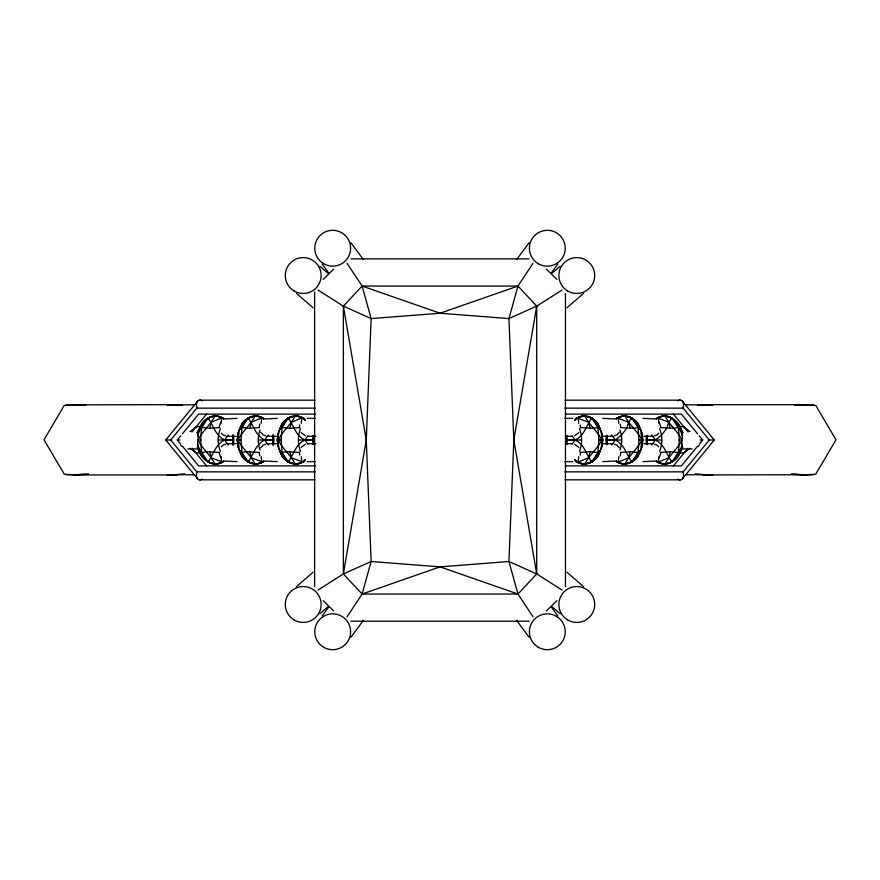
<?xml version="1.0" encoding="UTF-8"?>
<svg xmlns="http://www.w3.org/2000/svg" width="880" height="880" viewBox="0 0 880 880"><rect width="100%" height="100%" fill="white"/><g stroke="black" fill="none" stroke-linecap="round" stroke-linejoin="round"><path stroke-width="1.32" d="M215.743 463.892C210.76 463.881 205.81 461.098 203.148 456.907L202.191 456.907L200.904 444.851L200.904 435.149L202.191 423.093C206.965 416.317 217.107 413.611 223.927 418.924L218.515 416.57L214.786 416.108C210.628 425.018 202.268 431.046 198.088 439.989C194.425 453.86 210.859 470.756 223.927 461.076L218.515 463.43L214.786 463.892C210.628 454.982 202.268 448.954 198.088 440.011L198.319 430.848L202.191 423.093L203.148 423.093C205.81 418.902 210.76 416.119 215.743 416.108M220.341 428.703C217.47 435.864 217.47 444.136 220.341 451.297M238.392 432.157L238.183 439.989C242.352 448.954 250.723 454.971 254.881 463.892L258.61 463.43L264.033 461.076C257.202 466.389 247.071 463.683 242.286 456.907L240.999 440L242.286 423.093C247.071 416.317 257.202 413.611 264.033 418.924L258.61 416.57L254.881 416.108C250.723 425.018 242.363 431.046 238.183 439.989L238.392 447.843M260.04 429.99C257.675 436.337 257.675 443.663 260.04 450.01M278.487 432.157L278.289 439.989C282.447 448.954 290.829 454.971 294.987 463.892L298.716 463.43L304.128 461.076C297.308 466.389 287.166 463.683 282.392 456.907L281.094 440L282.392 423.093C287.166 416.317 297.308 413.611 304.128 418.924L298.716 416.57L294.987 416.108C290.829 425.018 282.469 431.046 278.289 439.989L278.487 447.843M300.542 428.703C297.671 435.864 297.671 444.136 300.542 451.297M579.458 451.297C582.329 444.136 582.329 435.864 579.458 428.703M601.513 447.843L601.711 440.011C597.553 431.046 589.171 425.029 585.013 416.108L581.284 416.57L575.872 418.924C582.692 413.611 592.834 416.317 597.608 423.093L598.906 440L597.608 456.907C592.834 463.683 582.692 466.389 575.872 461.076L581.284 463.43L585.013 463.892C589.171 454.982 597.531 448.954 601.711 440.011L601.513 432.157M619.96 450.01C622.325 443.663 622.325 436.337 619.96 429.99M641.608 447.843L641.817 440.011C637.648 431.046 629.277 425.029 625.119 416.108L621.39 416.57L615.967 418.924C622.798 413.611 632.929 416.317 637.714 423.093L639.001 440L637.714 456.907C632.929 463.683 622.798 466.389 615.967 461.076L621.39 463.43L625.119 463.892C629.277 454.982 637.637 448.954 641.817 440.011L641.608 432.157M659.659 451.297C662.53 444.136 662.53 435.864 659.659 428.703M664.257 416.108C669.24 416.119 674.19 418.902 676.852 423.093L677.809 423.093L679.096 435.149L679.096 444.851L677.809 456.907C673.035 463.683 662.893 466.389 656.073 461.076L661.485 463.43L665.214 463.892C669.372 454.982 677.732 448.954 681.912 440.011C685.575 426.14 669.141 409.244 656.073 418.924L661.485 416.57L665.214 416.108C669.372 425.018 677.732 431.046 681.912 439.989L681.681 449.152L677.809 456.907L676.852 456.907C674.19 461.098 669.24 463.881 664.257 463.892M203.148 456.907C200.233 456.643 196.097 435.149 198.319 449.152L201.982 452.584L207.977 462.077C213.554 454.707 215.226 444.411 224.631 440.011L232.606 440C233.475 421.256 233.475 458.744 232.606 440L218.35 440M239.338 450.01L242.077 452.584L248.072 462.077C253.66 454.707 255.321 444.411 264.737 440.011L272.701 440C273.57 421.256 273.57 458.744 272.701 440L258.445 440M279.433 450.01L282.183 452.584L288.178 462.077C293.755 454.707 295.427 444.411 304.832 440.011L312.807 440L313.467 437.646L313.467 442.354L312.807 440L298.551 440M600.567 429.99L597.817 427.416L591.822 417.923C586.245 425.293 584.573 435.589 575.168 439.989L567.193 440L566.533 442.354L566.533 437.646L567.193 440L581.449 440M607.178 442.354L607.376 435.325L606.331 440L607.376 444.675L606.628 442.354M647.284 442.354L647.471 435.325L646.437 440L647.471 444.675L646.723 442.354M255.838 463.892C231.803 461.78 231.803 418.22 255.838 416.108M295.944 463.892C271.909 461.78 271.909 418.22 295.944 416.108M584.056 463.892C608.091 461.78 608.091 418.22 584.056 416.108M624.162 463.892C648.197 461.78 648.197 418.22 624.162 416.108M221.111 423.346L221.595 417.923L222.552 417.923M261.206 423.346L261.69 417.923L262.658 417.923M301.312 423.346L301.796 417.923L302.753 417.923M577.247 462.077L578.204 462.077L578.688 456.654M617.342 462.077L618.31 462.077L618.794 456.654M657.448 462.077L658.405 462.077L658.889 456.654M299.398 427.79L299.706 424.908M580.294 455.092L580.602 452.21M238.095 444.675L237.061 440L238.095 435.325M278.124 446.952L277.167 440L278.124 433.048M601.876 446.952L602.833 440L601.876 433.048M641.905 444.675L642.939 440L641.905 435.325M208.934 417.923L207.977 417.923L201.982 427.416L198.319 430.848C196.097 444.851 200.233 423.357 203.148 423.093M671.066 462.077L672.023 462.077L678.018 452.584L681.681 449.152C683.903 435.149 679.767 456.643 676.852 456.907M318.065 590.029L343.365 573.947L366.267 440.044L371.14 318.582L362.109 286.055L347.127 263.406M562.012 290.059L536.712 306.13L513.821 440.044L508.937 561.506L517.968 594.033L532.961 616.682M219.197 426.877L220.88 422.092M259.303 426.877L259.798 424.27M620.202 455.73L620.697 453.123M660.803 453.123L659.12 457.908M347.127 616.682L362.109 594.033L371.14 561.506L366.267 440.044L343.365 306.13L318.065 290.059M532.961 263.406L517.968 286.055L508.937 318.582L513.821 440.044L536.712 573.947L562.012 590.029M201.982 427.416L209.627 428.307L211.354 422.213L221.595 417.923M239.338 429.99L242.077 427.416L249.722 428.307L251.46 422.213L261.69 417.923M279.433 429.99L282.183 427.416L289.828 428.307L291.555 422.213L301.796 417.923M600.567 450.01L597.817 452.584L590.172 451.693L588.445 457.787L578.204 462.077M640.662 450.01L637.923 452.584L630.278 451.693L628.54 457.787L618.31 462.077M678.018 452.584L670.373 451.693L668.646 457.787L658.405 462.077M283.349 423.093L282.392 423.093L280.852 426.712M596.651 456.907L597.608 456.907L599.148 453.288M242.077 427.416L248.072 417.923L249.029 417.923M282.183 427.416L288.178 417.923L289.135 417.923M590.865 462.077L591.822 462.077L597.817 452.584M630.971 462.077L631.928 462.077L637.923 452.584M260.744 447.766L263.307 444.95L265.617 444.158M619.256 432.234L616.693 435.05L614.383 435.842M301.081 447.436L305.349 444.235M578.919 432.564L574.651 435.765M698.533 446.226L699.215 445.236M228.305 445.093L224.631 440.011L228.305 434.907M268.411 445.093L264.737 440.011L268.411 434.907M307.769 444.07L304.832 440.011L307.769 435.93M572.231 444.07L575.168 440.011L572.231 435.93M611.589 445.093L615.263 440.011L621.555 435.149L626.67 428.296L628.54 422.213L631.928 417.923L637.923 427.416L640.662 429.99M651.695 445.093L655.369 440.011L661.65 435.149L666.765 428.296L668.646 422.213L672.023 417.923L678.018 427.416L681.681 430.848C683.903 444.851 679.767 423.357 676.852 423.093M516.615 259.589L529.012 242.847M551.298 272.965L557.81 264.176M322.19 615.824L328.702 607.035M350.988 637.153L363.385 620.411M197.56 401.203L165.726 440L197.56 478.797M165.902 440L170.72 440L196.856 408.144L315.095 408.144M180.741 444.136L177.342 440L180.741 435.864M182.446 433.785L198.583 414.117L315.7 414.117M191.884 431.981L206.536 414.117M673.464 465.883L687.907 448.283M697.554 446.215L681.417 465.883L565.664 465.883M699.259 444.136L702.658 440L699.259 435.864M714.098 440L709.28 440L683.144 471.856L564.905 471.856M682.44 478.797L714.274 440L682.44 401.203M196.757 432.652L201.223 427.977M679.217 451.165A31.075 13.442 -30.1 0 1 679.602 450.857L682.814 447.403M343.365 306.13L362.109 286.055L517.968 286.055L536.712 306.13L536.712 573.947L517.968 594.033L362.109 594.033L343.365 573.947L343.365 306.13L371.14 318.582L440.044 313.225L508.937 318.582L536.712 306.13M323.191 279.444L333.663 269.159M546.425 610.918L556.897 600.633M221.276 446.831L223.201 444.95L225.511 444.158M658.724 433.169L656.799 435.05L654.489 435.842M551.826 273.449L560.087 266.277M566.929 307.791L583.572 293.348M296.428 586.652L313.071 572.209M319.913 613.723L328.174 606.551M190.025 431.629L195.998 426.965L202.279 425.942M689.81 448.338L684.376 452.573L678.04 453.596M303.578 461.076L305.14 459.866M574.86 420.134L576.422 418.924M201.971 426.107L202.026 426.074A21.824 16.28 90 0 0 200.75 428.362M343.365 573.947L371.14 561.506L440.044 566.863L508.937 561.506L536.712 573.947M517.968 286.055L440.044 313.225L362.109 286.055M362.109 594.033L440.044 566.863L517.968 594.033M184.844 473.836L172.799 474.925M202.521 479.226L199.87 479.82L314.963 479.82M677.479 400.774L680.13 400.18L565.037 400.18M201.982 452.584L206.019 451.704L219.494 452.441M242.077 452.584L246.114 451.704L259.589 452.441M282.183 452.584L286.209 451.704L299.684 452.441M597.817 427.416L593.791 428.296L580.316 427.559M637.923 427.416L633.886 428.296L620.411 427.559M678.018 427.416L673.981 428.296L660.506 427.559M225.148 418.902L237.061 418.385M265.254 418.902L277.167 418.385M614.746 461.098L602.833 461.615M654.852 461.098L642.939 461.615M88.495 473.792L74.888 474.925L64.273 474.21L44 439.802L64.273 405.394L74.888 404.668L85.756 405.119L84.612 405.119M697.807 405.229L707.201 404.668M219.494 427.559L209.627 428.307M259.589 427.559L249.722 428.307M299.684 427.559L289.828 428.307M580.316 452.441L590.172 451.693M620.411 452.441L630.278 451.693M660.506 452.441L670.373 451.693M794.552 405.119L813.472 404.855M66.528 474.749L85.448 474.485M66.528 404.855L176.275 404.668M703.725 474.925L813.472 474.749M238.183 440.011L237.061 440L240.999 440M278.289 440.011L277.167 440L281.094 440M601.711 440.011L602.833 440L598.906 440M641.817 440.011L642.939 440L639.001 440M606.331 440L621.555 440M646.437 440L661.65 440M350.977 258.874L529.1 258.874M314.963 400.18L199.87 400.18L202.521 400.774M172.689 404.668L167.013 404.844L194.183 404.844M703.725 404.668L805.805 404.668M685.817 404.844L712.987 404.844L707.311 404.668M795.388 405.119L794.244 405.119L805.112 404.668L815.727 405.394L836 439.802L815.727 474.21L805.112 474.925L791.505 473.792M564.905 408.144L683.144 408.144L709.28 440M565.664 414.117L681.417 414.117L697.554 433.785M213.246 416.229L213.796 416.229M216.722 416.229L217.272 416.229M253.341 416.229L253.902 416.229M256.817 416.229L257.378 416.229M293.447 416.229L293.997 416.229M296.923 416.229L297.473 416.229M582.527 416.229L583.077 416.229M586.003 416.229L586.553 416.229M622.622 416.229L623.183 416.229M626.098 416.229L626.659 416.229M662.728 416.229L663.278 416.229M666.204 416.229L666.754 416.229M209.814 417.131L210.375 417.131M220.143 417.131L220.704 417.131M249.92 417.131L250.47 417.131M260.249 417.131L260.799 417.131M290.015 417.131L290.576 417.131M300.344 417.131L300.905 417.131M579.095 417.131L579.656 417.131M589.424 417.131L589.985 417.131M619.201 417.131L619.751 417.131M629.53 417.131L630.08 417.131M659.296 417.131L659.857 417.131M669.625 417.131L670.186 417.131M577.247 417.923L588.445 422.213L590.172 428.307M590.865 417.923L591.822 417.923M617.342 417.923L628.54 422.213L630.278 428.307M630.971 417.923L631.928 417.923M657.448 417.923L668.646 422.213L670.373 428.307M671.066 417.923L672.023 417.923M307.186 418.385L315.095 418.385M564.905 418.385L572.814 418.385M602.833 418.385L614.746 418.902M642.939 418.385L654.852 418.902M206.591 418.924L207.141 418.924M246.686 418.924L247.247 418.924M286.792 418.924L287.342 418.924M592.658 418.924L593.208 418.924M632.753 418.924L633.314 418.924M672.859 418.924L673.409 418.924M203.687 421.52L204.237 421.52M243.782 421.52L244.343 421.52M283.877 421.52L284.438 421.52M595.562 421.52L596.123 421.52M635.657 421.52L636.218 421.52M675.763 421.52L676.313 421.52M243.243 423.093L242.286 423.093L241.307 424.831L241.868 424.831M596.651 423.093L597.608 423.093L599.148 426.712M636.757 423.093L637.714 423.093L638.693 424.831L638.132 424.831M201.212 424.831L201.762 424.831M281.413 424.831L281.963 424.831M598.037 424.831L598.587 424.831M678.238 424.831L678.788 424.831M199.265 428.725L199.826 428.725M279.466 428.725L280.027 428.725M599.973 428.725L600.534 428.725M680.174 428.725L680.735 428.725M198.319 430.848L199.287 430.848M278.52 430.848L279.477 430.848M600.523 430.848L601.48 430.848M680.713 430.848L681.681 430.848M197.934 433.048L198.484 433.048M238.029 433.048L238.59 433.048M641.41 433.048L641.971 433.048M681.516 433.048L682.066 433.048M226.985 436.271L236.214 436.271M267.091 436.271L277.629 436.271M308.033 436.271L315.942 436.271M565.378 436.271L571.967 436.271M602.371 436.271L612.909 436.271M643.786 436.271L653.015 436.271M232.716 437.646L233.277 437.646M237.347 437.646L237.897 437.646M272.822 437.646L273.372 437.646M277.442 437.646L278.003 437.646M601.997 437.646L602.558 437.646M606.628 437.646L607.178 437.646M642.103 437.646L642.653 437.646M646.723 437.646L647.284 437.646M177.342 440L179.993 440M198.088 440L200.893 440M232.606 440L233.563 440M237.061 440L238.018 440M272.701 440L273.669 440M277.167 440L278.124 440M312.807 440L313.764 440M566.236 440L567.193 440M601.876 440L602.833 440M641.982 440L642.939 440M679.107 440L681.912 440M700.007 440L702.658 440M232.716 442.354L233.277 442.354M237.347 442.354L237.897 442.354M272.822 442.354L273.372 442.354M277.442 442.354L278.003 442.354M601.997 442.354L602.558 442.354M642.103 442.354L642.653 442.354M226.985 443.729L236.214 443.729M267.091 443.729L277.629 443.729M308.033 443.729L315.942 443.729M565.378 443.729L571.967 443.729M602.371 443.729L612.909 443.729M643.786 443.729L653.015 443.729M197.934 446.952L198.484 446.952M238.029 446.952L238.59 446.952M641.41 446.952L641.971 446.952M681.516 446.952L682.066 446.952M187.737 448.943L196.966 448.943M683.034 448.943L692.263 448.943M198.319 449.152L199.287 449.152M278.52 449.152L279.477 449.152M600.523 449.152L601.48 449.152M680.713 449.152L681.681 449.152M199.265 451.275L199.826 451.275M279.466 451.275L280.027 451.275M599.973 451.275L600.534 451.275M680.174 451.275L680.735 451.275M200.233 453.288L202.037 453.64M280.852 453.288L282.392 456.907L283.349 456.907M201.212 455.169L201.762 455.169M241.868 455.169L241.307 455.169L242.286 456.907L243.243 456.907M281.413 455.169L281.963 455.169M598.037 455.169L598.587 455.169M638.132 455.169L638.693 455.169L637.714 456.907L636.757 456.907M678.238 455.169L678.788 455.169M203.687 458.48L204.237 458.48M243.782 458.48L244.343 458.48M283.877 458.48L284.438 458.48M595.562 458.48L596.123 458.48M635.657 458.48L636.218 458.48M675.763 458.48L676.313 458.48M206.591 461.076L207.141 461.076M246.686 461.076L247.247 461.076M286.792 461.076L287.342 461.076M592.658 461.076L593.208 461.076M632.753 461.076L633.314 461.076M672.859 461.076L673.409 461.076M237.061 461.615L225.148 461.098M277.167 461.615L265.254 461.098M307.186 461.615L315.095 461.615M564.905 461.615L572.814 461.615M207.977 462.077L208.934 462.077M209.627 451.693L211.354 457.787L222.552 462.077M248.072 462.077L249.029 462.077M249.722 451.693L251.46 457.787L262.658 462.077M288.178 462.077L289.135 462.077M289.828 451.693L291.555 457.787L302.753 462.077M209.814 462.869L210.375 462.869M220.143 462.869L220.704 462.869M249.92 462.869L250.47 462.869M260.249 462.869L260.799 462.869M290.015 462.869L290.576 462.869M300.344 462.869L300.905 462.869M579.095 462.869L579.656 462.869M589.424 462.869L589.985 462.869M619.201 462.869L619.751 462.869M629.53 462.869L630.08 462.869M659.296 462.869L659.857 462.869M669.625 462.869L670.186 462.869M213.246 463.771L213.796 463.771M216.722 463.771L217.272 463.771M253.341 463.771L253.902 463.771M256.817 463.771L257.378 463.771M293.447 463.771L293.997 463.771M296.923 463.771L297.473 463.771M582.527 463.771L583.077 463.771M586.003 463.771L586.553 463.771M622.622 463.771L623.183 463.771M626.098 463.771L626.659 463.771M662.728 463.771L663.278 463.771M666.204 463.771L666.754 463.771M315.7 465.883L198.583 465.883L182.446 446.215M315.095 471.856L196.856 471.856L170.72 440M194.183 474.76L167.013 474.76L172.689 474.925M685.817 474.76L712.987 474.76L707.311 474.925M74.195 474.925L176.275 474.925M565.037 479.82L680.13 479.82L677.479 479.226M350.977 621.203L529.1 621.203M607.299 440L615.263 440.011C624.679 444.411 626.34 454.707 631.928 462.077M647.394 440L655.369 440.011C664.774 444.411 666.446 454.707 672.023 462.077M172.799 404.668L182.193 405.229M707.201 474.925L695.156 473.836M74.195 404.668L85.448 405.119M794.552 474.485L805.805 474.925M677.787 425.975L684.002 426.965L689.975 431.629M200.563 453.299L195.624 452.573L190.19 448.338M574.651 444.235L578.919 447.436M305.349 435.765L301.081 432.564M654.489 444.158L656.799 444.95L658.724 446.831M614.383 444.158L616.693 444.95L619.256 447.766M265.617 435.842L263.307 435.05L260.744 432.234M225.511 435.842L223.201 435.05L221.276 433.169M677.974 426.074L678.029 426.107A21.824 16.28 -90 0 1 679.25 428.362L683.243 432.652M574.86 459.866L576.422 461.076M303.578 418.924L305.14 420.134M575.168 440.011C584.573 444.411 586.245 454.707 591.822 462.077M304.832 439.989C295.427 435.589 293.755 425.293 288.178 417.923M264.737 439.989C255.321 435.589 253.66 425.293 248.072 417.923M224.631 439.989C215.226 435.589 213.554 425.293 207.977 417.923M319.913 266.277L328.174 273.449M296.428 293.348L313.071 307.791M566.929 572.209L583.572 586.652M551.826 606.551L560.087 613.723M546.425 269.159L556.897 279.444M323.191 600.633L333.663 610.918M197.186 447.403L200.398 450.857A31.075 13.442 30.1 0 1 200.783 451.165M673.464 414.117L688.116 431.981M192.093 448.283L206.536 465.883M350.988 242.847L363.385 259.589M322.19 264.176L328.702 272.965M551.298 607.035L557.81 615.824M516.615 620.411L529.012 637.153M651.695 434.907L655.369 439.989M611.589 434.907L615.263 439.989M180.785 445.236L181.467 446.226M659.12 422.092L660.803 426.877M220.88 457.908L219.197 453.123M620.202 424.27L620.697 426.877M259.303 453.123L259.798 455.73M580.294 424.908L580.602 427.79M299.398 452.21L299.706 455.092M658.405 417.923L658.889 423.346M618.31 417.923L618.794 423.346M578.204 417.923L578.688 423.346M301.312 456.654L301.796 462.077M261.206 456.654L261.69 462.077M221.111 456.654L221.595 462.077M565.466 293.348L565.466 586.74M314.622 291.973L314.622 586.74M196.988 408.133A8.283 5.148 62.6 0 1 199.804 399.993M199.804 480.007A8.283 5.148 -62.6 0 1 196.988 471.867M199.386 431.211A23.892 17.82 -90 0 1 224.136 418.781M233.475 435.655A23.892 17.82 -90 0 1 233.475 444.345M224.136 461.219A23.892 17.82 -90 0 1 199.386 448.789M223.421 461.219A23.892 17.82 90 0 1 197.714 444.345M197.714 435.655A23.892 17.82 90 0 1 223.421 418.781M232.76 435.655A23.892 17.82 90 0 1 232.76 444.345M240.218 429.033A23.892 17.82 -90 0 1 264.231 418.781M273.57 435.655A23.892 17.82 -90 0 1 273.57 444.345M264.231 461.219A23.892 17.82 -90 0 1 240.218 450.967M238.92 446.578A23.892 17.82 -90 0 1 238.92 433.422M263.527 461.219A23.892 17.82 -90 0 1 237.512 440A23.892 17.82 -90 0 1 263.527 418.781M272.866 435.655A23.892 17.82 -90 0 1 272.866 444.345M280.324 429.033A23.892 17.82 -90 0 1 304.337 418.781M313.676 435.655A23.892 17.82 -90 0 1 313.676 444.345M304.337 461.219A23.892 17.82 -90 0 1 280.324 450.967M278.399 442.145A23.892 17.82 -90 0 1 278.399 437.855M279.609 429.033A23.892 17.82 -90 0 1 305.184 420.002M312.961 435.655A23.892 17.82 -90 0 1 312.961 444.345M305.184 459.998A23.892 17.82 -90 0 1 279.609 450.967M278.3 446.578A23.892 17.82 -90 0 1 278.3 433.422M679.602 450.857A21.824 16.28 90 0 1 678.293 453.453M201.707 453.453A21.824 16.28 -90 0 1 200.398 450.857M680.196 399.993A8.283 5.148 -62.6 0 1 683.012 408.133M683.012 471.867A8.283 5.148 62.6 0 1 680.196 480.007M655.864 418.781A23.892 17.82 -90 0 1 680.614 431.211M680.614 448.789A23.892 17.82 -90 0 1 655.864 461.219M646.525 444.345A23.892 17.82 -90 0 1 646.525 435.655M656.579 418.781A23.892 17.82 -90 0 1 682.286 435.655M682.286 444.345A23.892 17.82 -90 0 1 656.579 461.219M647.24 444.345A23.892 17.82 -90 0 1 647.24 435.655M615.769 418.781A23.892 17.82 -90 0 1 639.782 429.033M641.08 433.422A23.892 17.82 -90 0 1 641.08 446.578M639.782 450.967A23.892 17.82 -90 0 1 615.769 461.219M606.43 444.345A23.892 17.82 -90 0 1 606.43 435.655M616.473 418.781A23.892 17.82 -90 0 1 642.488 440A23.892 17.82 -90 0 1 616.473 461.219M607.134 444.345A23.892 17.82 -90 0 1 607.134 435.655M575.663 418.781A23.892 17.82 -90 0 1 599.676 429.033M601.601 437.855A23.892 17.82 -90 0 1 601.601 442.145M599.676 450.967A23.892 17.82 -90 0 1 575.663 461.219M566.324 444.345A23.892 17.82 -90 0 1 566.324 435.655M574.816 420.002A23.892 17.82 -90 0 1 600.391 429.033M601.7 433.422A23.892 17.82 -90 0 1 601.7 446.578M600.391 450.967A23.892 17.82 -90 0 1 574.816 459.998M567.039 444.345A23.892 17.82 -90 0 1 567.039 435.655M293.821 290.774A17.919 17.919 0 0 0 321.123 276.023A17.919 17.919 0 0 0 294.69 259.743A17.919 17.919 0 0 0 293.821 290.774M322.971 263.296A17.919 17.919 0 0 0 350.581 249.117A17.919 17.919 0 0 0 324.489 232.298A17.919 17.919 0 0 0 322.971 263.296M538.362 263.758A17.919 17.919 0 0 0 565.246 248.237A17.919 17.919 0 0 0 538.362 232.716A17.919 17.919 0 0 0 538.362 263.758M567.501 290.84A17.919 17.919 0 0 0 594.704 275.891A17.919 17.919 0 0 0 568.161 259.809A17.919 17.919 0 0 0 567.501 290.84M567.391 619.751A17.919 17.919 0 0 0 594.704 604.989A17.919 17.919 0 0 0 568.271 588.72A17.919 17.919 0 0 0 567.391 619.751M537.614 646.833A17.919 17.919 0 0 0 565.224 632.643A17.919 17.919 0 0 0 539.132 615.824A17.919 17.919 0 0 0 537.614 646.833M323.719 647.284A17.919 17.919 0 0 0 350.603 631.763A17.919 17.919 0 0 0 323.719 616.242A17.919 17.919 0 0 0 323.719 647.284M293.92 619.817A17.919 17.919 0 0 0 321.134 604.868A17.919 17.919 0 0 0 294.58 588.775A17.919 17.919 0 0 0 293.92 619.817"/></g></svg>
